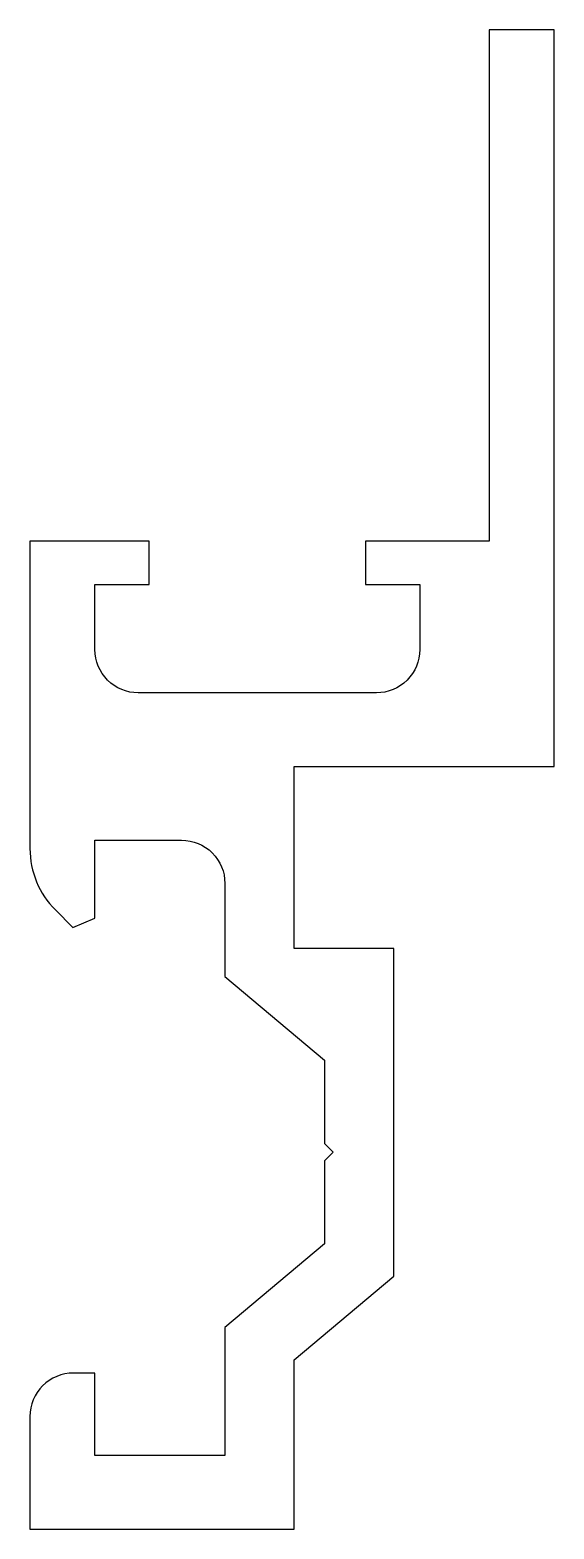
# Model space of a CAD drawing. Header units: millimetres. Extents: x 10.1 to 22.2, y -16.2 to 18.4.
import ezdxf

# ---------------------------------------------------------------- set-up
doc = ezdxf.new("R2010")
doc.units = ezdxf.units.MM

msp = doc.modelspace()

# ---------------------------------------------------------------- linework, layer by layer
msp.add_lwpolyline([(10.068, 6.58), (10.068, -0.516, 0.198912), (10.654, -1.93), (11.056, -2.332), (11.568, -2.12), (11.568, -0.32), (13.568, -0.32, -0.414214), (14.568, -1.32), (14.568, -3.47), (16.868, -5.4), (16.868, -7.32), (17.068, -7.52), (16.868, -7.72), (16.868, -9.64), (14.568, -11.57), (14.568, -14.52), (11.568, -14.52), (11.568, -12.62), (11.068, -12.62, 0.414214), (10.068, -13.62), (10.068, -16.22), (16.168, -16.22), (16.168, -12.316), (18.468, -10.386), (18.468, -2.82), (16.168, -2.82), (16.168, 1.38), (22.168, 1.38), (22.168, 18.38), (20.668, 18.38), (20.668, 6.58), (17.818, 6.58), (17.818, 5.58), (19.068, 5.58), (19.068, 4.08, -0.414214), (18.068, 3.08), (12.568, 3.08, -0.414214), (11.568, 4.08), (11.568, 5.58), (12.818, 5.58), (12.818, 6.58), (10.068, 6.58)], format="xyb", close=True)

doc.saveas('drawing.dxf')
